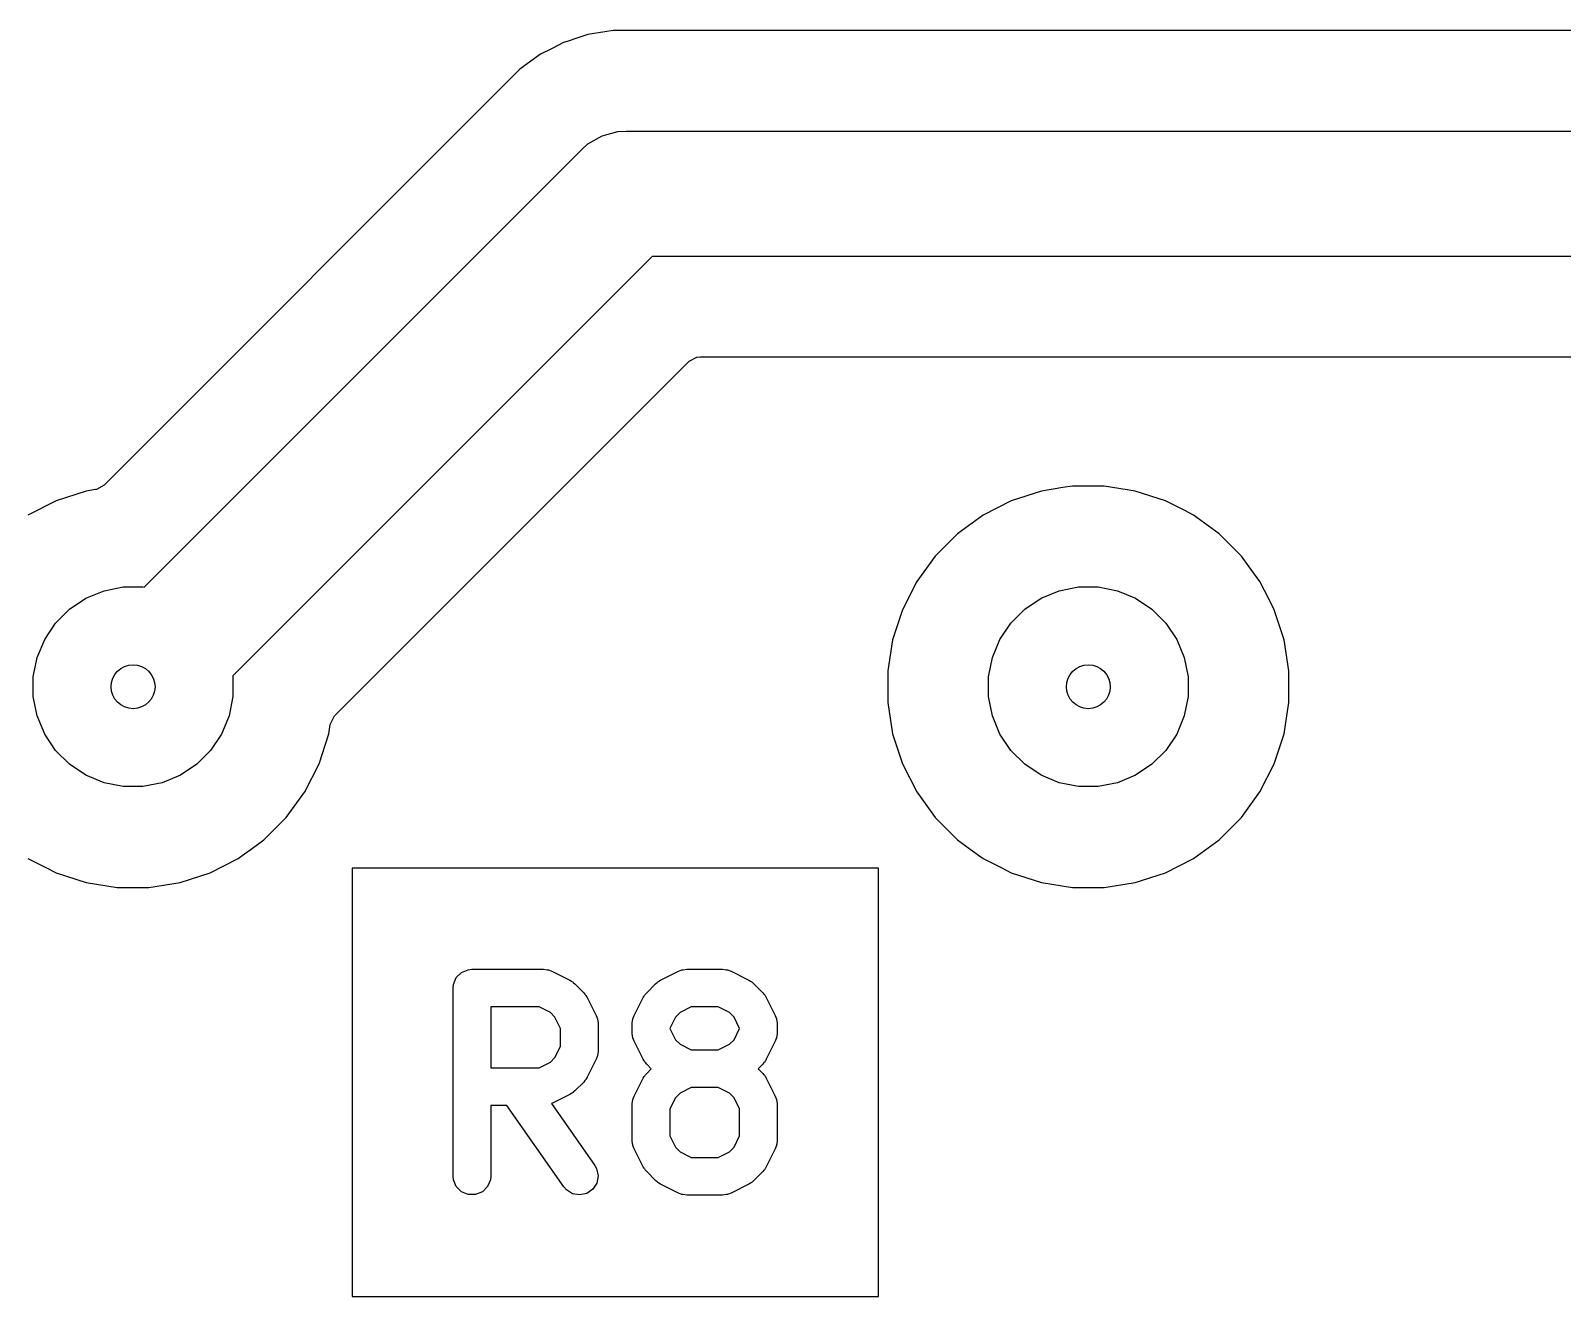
# Model space of a CAD drawing. Extents: x 20 to 124, y -124 to -20.
# Drawn here: x 56.74 to 68.96, y -73.83 to -63.74 of the extents above; entities that cross this region are included whole.
import ezdxf

# ---------------------------------------------------------------- set-up
doc = ezdxf.new("R2010")
doc.units = 0
doc.layers.add('BLACK', color=7, linetype='CONTINUOUS')
doc.layers.add('WHITE', color=7, linetype='CONTINUOUS')

msp = doc.modelspace()

# ---------------------------------------------------------------- linework, layer by layer
at = {"layer": 'BLACK', "linetype": 'CONTINUOUS'}
for p, q in [((61.181663, -63.769223), (61.084323, -63.80085)), ((61.316453, -63.747874), (61.181663, -63.769223)), ((61.383848, -63.7372), (61.316453, -63.747874)), ((61.588552, -63.7372), (61.383848, -63.7372)), ((73.321752, -63.7372), (61.588552, -63.7372)), ((60.895785, -63.878946), (60.804588, -63.925413)), ((60.986974, -63.832482), (60.895784, -63.878945)), ((60.895784, -63.878945), (60.895785, -63.878946)), ((61.031552, -63.817997), (60.986974, -63.832482)), ((61.084323, -63.800851), (61.031552, -63.817997)), ((61.084323, -63.80085), (61.084323, -63.800851)), ((60.804588, -63.925413), (60.638978, -64.045736)), ((60.638978, -64.045736), (57.32249, -67.362223)), ((61.181819, -64.641023), (61.294858, -64.57576)), ((61.294858, -64.57576), (61.420937, -64.541977)), ((61.420937, -64.541977), (61.420952, -64.541977)), ((61.420952, -64.541977), (61.4862, -64.5377)), ((61.4862, -64.5377), (73.2194, -64.5377)), ((57.641178, -68.175615), (61.132647, -64.684147)), ((61.132647, -64.684147), (61.181803, -64.641038)), ((61.181803, -64.641038), (61.181819, -64.641023)), ((61.693306, -65.5377), (58.348284, -68.882721)), ((73.012294, -65.5377), (61.693306, -65.5377)), ((61.988566, -66.374519), (62.049889, -66.341034)), ((62.049889, -66.341034), (62.076247, -66.3382)), ((62.076247, -66.3382), (69.438274, -66.3382)), ((59.519045, -68.844038), (61.988566, -66.374519)), ((57.179117, -67.408909), (56.939518, -67.48676)), ((57.254209, -67.397015), (57.179117, -67.408909)), ((57.261167, -67.395708), (57.254209, -67.397015)), ((57.32249, -67.362223), (57.261167, -67.395708)), ((64.799114, -67.40891), (64.559516, -67.48676)), ((64.971195, -67.381655), (64.799114, -67.40891)), ((65.047938, -67.3695), (64.971195, -67.381655)), ((65.299862, -67.3695), (65.047938, -67.3695)), ((65.482656, -67.398452), (65.299862, -67.3695)), ((65.548685, -67.40891), (65.482656, -67.398452)), ((65.788283, -67.48676), (65.548685, -67.40891)), ((56.939518, -67.48676), (56.715051, -67.601132)), ((64.559516, -67.48676), (64.335051, -67.601132)), ((65.942647, -67.565413), (65.788283, -67.48676)), ((66.012745, -67.60113), (65.942647, -67.565413)), ((64.335051, -67.601132), (64.13125, -67.749201)), ((66.012747, -67.601131), (66.012745, -67.60113)), ((66.012748, -67.601132), (66.012747, -67.601131)), ((66.216549, -67.749201), (66.012748, -67.601132)), ((64.131245, -67.749205), (63.953105, -67.927345)), ((64.13125, -67.749201), (64.131245, -67.749205)), ((66.216554, -67.749205), (66.216549, -67.749201)), ((66.394694, -67.927345), (66.216554, -67.749205)), ((63.953101, -67.92735), (63.805032, -68.131151)), ((63.953105, -67.927345), (63.953101, -67.92735)), ((66.394698, -67.92735), (66.394694, -67.927345)), ((66.456676, -68.012656), (66.394698, -67.92735)), ((66.54277, -68.131155), (66.456676, -68.012656)), ((57.321672, -68.204448), (57.475486, -68.173852)), ((57.475486, -68.173852), (57.632314, -68.173852)), ((57.632314, -68.173852), (57.641178, -68.175615)), ((63.805032, -68.131151), (63.69066, -68.355616)), ((64.941672, -68.204448), (65.095486, -68.173852)), ((65.095486, -68.173852), (65.252314, -68.173852)), ((65.252314, -68.173852), (65.406128, -68.204448)), ((66.615647, -68.274184), (66.54277, -68.131155)), ((57.046385, -68.351592), (57.176783, -68.264463)), ((57.176783, -68.264463), (57.321672, -68.204448)), ((64.666385, -68.351592), (64.796783, -68.264463)), ((64.796783, -68.264463), (64.941672, -68.204448)), ((65.406128, -68.204448), (65.551017, -68.264463)), ((65.551017, -68.264463), (65.681415, -68.351592)), ((66.657139, -68.355616), (66.615647, -68.274184)), ((56.935492, -68.462485), (57.046385, -68.351592)), ((63.69066, -68.355616), (63.61281, -68.595214)), ((64.555492, -68.462485), (64.666385, -68.351592)), ((65.681415, -68.351592), (65.792308, -68.462485)), ((66.657139, -68.355618), (66.657139, -68.355616)), ((66.657141, -68.355621), (66.657139, -68.355618)), ((66.73499, -68.595215), (66.657141, -68.355621)), ((56.848363, -68.592883), (56.935492, -68.462485)), ((64.468363, -68.592883), (64.555492, -68.462485)), ((65.792308, -68.462485), (65.879437, -68.592883)), ((56.788348, -68.737772), (56.848363, -68.592883)), ((63.61281, -68.595214), (63.5734, -68.844038)), ((64.408348, -68.737772), (64.468363, -68.592883)), ((65.879437, -68.592883), (65.939452, -68.737772)), ((66.7744, -68.844038), (66.73499, -68.595215)), ((56.757752, -68.891586), (56.788348, -68.737772)), ((64.377752, -68.891586), (64.408348, -68.737772)), ((65.939452, -68.737772), (65.970048, -68.891586)), ((56.757752, -69.048414), (56.757752, -68.891586)), ((58.348284, -68.882721), (58.350048, -68.891586)), ((58.350048, -68.891586), (58.350048, -69.048414)), ((59.161657, -69.201426), (59.519045, -68.844038)), ((63.5734, -68.844038), (63.5734, -69.095961)), ((64.377752, -69.048414), (64.377752, -68.891586)), ((65.970048, -68.891586), (65.970048, -69.048414)), ((66.7744, -69.095962), (66.7744, -68.844038)), ((56.788348, -69.202228), (56.757752, -69.048414)), ((58.350048, -69.048414), (58.319452, -69.202228)), ((63.5734, -69.095961), (63.61281, -69.344785)), ((64.408348, -69.202228), (64.377752, -69.048414)), ((65.970048, -69.048414), (65.939452, -69.202228)), ((66.73499, -69.344785), (66.7744, -69.095962)), ((56.848363, -69.347117), (56.788348, -69.202228)), ((58.319452, -69.202228), (58.259437, -69.347117)), ((59.11499, -69.344785), (59.126884, -69.269687)), ((59.126884, -69.269687), (59.156811, -69.206557)), ((59.156811, -69.206557), (59.161657, -69.201426)), ((64.468363, -69.347117), (64.408348, -69.202228)), ((65.939452, -69.202228), (65.879437, -69.347117)), ((56.935492, -69.477515), (56.848363, -69.347117)), ((58.259437, -69.347117), (58.172308, -69.477515)), ((59.037141, -69.584379), (59.11499, -69.344785)), ((63.61281, -69.344785), (63.69066, -69.584383)), ((64.555492, -69.477515), (64.468363, -69.347117)), ((65.879437, -69.347117), (65.792308, -69.477515)), ((66.657141, -69.584379), (66.73499, -69.344785)), ((57.046385, -69.588408), (56.935492, -69.477515)), ((58.172308, -69.477515), (58.061415, -69.588408)), ((64.666385, -69.588408), (64.555492, -69.477515)), ((65.792308, -69.477515), (65.681415, -69.588408)), ((57.176783, -69.675537), (57.046385, -69.588408)), ((58.061415, -69.588408), (57.931017, -69.675537)), ((58.92277, -69.808845), (59.037141, -69.584379)), ((63.69066, -69.584383), (63.805032, -69.808848)), ((64.796783, -69.675537), (64.666385, -69.588408)), ((65.681415, -69.588408), (65.551017, -69.675537)), ((66.54277, -69.808845), (66.657141, -69.584379)), ((57.321672, -69.735552), (57.176783, -69.675537)), ((57.475486, -69.766148), (57.321672, -69.735552)), ((57.632314, -69.766148), (57.475486, -69.766148)), ((57.786128, -69.735552), (57.632314, -69.766148)), ((57.931017, -69.675537), (57.786128, -69.735552)), ((64.941672, -69.735552), (64.796783, -69.675537)), ((65.095486, -69.766148), (64.941672, -69.735552)), ((65.252314, -69.766148), (65.095486, -69.766148)), ((65.406128, -69.735552), (65.252314, -69.766148)), ((65.551017, -69.675537), (65.406128, -69.735552)), ((58.774693, -70.012656), (58.92277, -69.808845)), ((63.805032, -69.808848), (63.953101, -70.012649)), ((66.394693, -70.012656), (66.54277, -69.808845)), ((58.596556, -70.190793), (58.774693, -70.012656)), ((63.953101, -70.012649), (63.953105, -70.012654)), ((63.953105, -70.012654), (64.131245, -70.190794)), ((66.216556, -70.190793), (66.394693, -70.012656)), ((58.495214, -70.264423), (58.596549, -70.190798)), ((58.596547, -70.190798), (58.596556, -70.190793)), ((58.596549, -70.190798), (58.596547, -70.190798)), ((64.131245, -70.190794), (64.13125, -70.190798)), ((64.13125, -70.190798), (64.232587, -70.264423)), ((66.012745, -70.33887), (66.216556, -70.190793)), ((56.715055, -70.33887), (56.858084, -70.411747)), ((58.168279, -70.453241), (58.392745, -70.33887)), ((58.392745, -70.33887), (58.441447, -70.303485)), ((58.441447, -70.303485), (58.495214, -70.264423)), ((64.232587, -70.264423), (64.335055, -70.33887)), ((64.335055, -70.33887), (64.478084, -70.411747)), ((65.788279, -70.453241), (66.012745, -70.33887)), ((56.858084, -70.411747), (56.939516, -70.453239)), ((56.939516, -70.453239), (56.939518, -70.453239)), ((56.939518, -70.453239), (56.939521, -70.453241)), ((56.939521, -70.453241), (57.179115, -70.53109)), ((57.928685, -70.53109), (58.168279, -70.453241)), ((63.499697, -70.416103), (59.301257, -70.416103)), ((59.301257, -70.416103), (59.301257, -73.831655)), ((63.499697, -73.831655), (63.499697, -70.416103)), ((64.478084, -70.411747), (64.559516, -70.453239)), ((64.559516, -70.453239), (64.559518, -70.453239)), ((64.559518, -70.453239), (64.559521, -70.453241)), ((64.559521, -70.453241), (64.799115, -70.53109)), ((65.548685, -70.53109), (65.788279, -70.453241)), ((57.179115, -70.53109), (57.427938, -70.5705)), ((57.427938, -70.5705), (57.427939, -70.5705)), ((57.427939, -70.5705), (57.679861, -70.5705)), ((57.679861, -70.5705), (57.679862, -70.5705)), ((57.679862, -70.5705), (57.928685, -70.53109)), ((64.799115, -70.53109), (65.047938, -70.5705)), ((65.047938, -70.5705), (65.047939, -70.5705)), ((65.047939, -70.5705), (65.299861, -70.5705)), ((65.299861, -70.5705), (65.299862, -70.5705)), ((65.299862, -70.5705), (65.548685, -70.53109)), ((60.173421, -71.248608), (60.227493, -71.22621)), ((60.227493, -71.22621), (60.256757, -71.223328)), ((60.256757, -71.223328), (60.828186, -71.223328)), ((60.828186, -71.223328), (60.85745, -71.22621)), ((60.85745, -71.22621), (60.86243, -71.228273)), ((60.86243, -71.228273), (60.867805, -71.228655)), ((60.867805, -71.228655), (60.895268, -71.239164)), ((61.90396, -71.239164), (61.931424, -71.228655)), ((61.931424, -71.228655), (61.936798, -71.228273)), ((61.936798, -71.228273), (61.941779, -71.22621)), ((61.941779, -71.22621), (61.971043, -71.223328)), ((61.971043, -71.223328), (62.256757, -71.223328)), ((62.256757, -71.223328), (62.286021, -71.22621)), ((62.286021, -71.22621), (62.290998, -71.228271)), ((62.290998, -71.228271), (62.296376, -71.228654)), ((62.296376, -71.228654), (62.323839, -71.239164)), ((60.106757, -71.373328), (60.109639, -71.344064)), ((60.109639, -71.344064), (60.132037, -71.289992)), ((60.132037, -71.289992), (60.173421, -71.248608)), ((60.895268, -71.239164), (61.038125, -71.310593)), ((61.038125, -71.310593), (61.05072, -71.318521)), ((61.05072, -71.318521), (61.054377, -71.320036)), ((61.054377, -71.320036), (61.058494, -71.323415)), ((61.058494, -71.323415), (61.063011, -71.326258)), ((61.063011, -71.326258), (61.065608, -71.329252)), ((61.065608, -71.329252), (61.077108, -71.33869)), ((61.077108, -71.33869), (61.148537, -71.410118)), ((61.650692, -71.410118), (61.722121, -71.33869)), ((61.722121, -71.33869), (61.733621, -71.329251)), ((61.733621, -71.329251), (61.736218, -71.326258)), ((61.736218, -71.326258), (61.74073, -71.323417)), ((61.74073, -71.323417), (61.744851, -71.320036)), ((61.744851, -71.320036), (61.74851, -71.31852)), ((61.74851, -71.31852), (61.761104, -71.310593)), ((61.761104, -71.310593), (61.90396, -71.239164)), ((62.323839, -71.239164), (62.466697, -71.310593)), ((62.466697, -71.310593), (62.47929, -71.31852)), ((62.47929, -71.31852), (62.48295, -71.320036)), ((62.48295, -71.320036), (62.487069, -71.323417)), ((62.487069, -71.323417), (62.491583, -71.326258)), ((62.491583, -71.326258), (62.494179, -71.329251)), ((62.494179, -71.329251), (62.505681, -71.338691)), ((62.505681, -71.338691), (62.577109, -71.410119)), ((60.106757, -72.873328), (60.106757, -71.373328)), ((61.148537, -71.410118), (61.157979, -71.421623)), ((61.157979, -71.421623), (61.160971, -71.424218)), ((61.160971, -71.424218), (61.16381, -71.428728)), ((61.16381, -71.428728), (61.167192, -71.432849)), ((61.167192, -71.432849), (61.168707, -71.436508)), ((61.168707, -71.436508), (61.176636, -71.449103)), ((61.176636, -71.449103), (61.248064, -71.591961)), ((61.551165, -71.59196), (61.622593, -71.449103)), ((61.622593, -71.449103), (61.630521, -71.436507)), ((61.630521, -71.436507), (61.632037, -71.432849)), ((61.632037, -71.432849), (61.635416, -71.428731)), ((61.635416, -71.428731), (61.638258, -71.424217)), ((61.638258, -71.424217), (61.641252, -71.42162)), ((61.641252, -71.42162), (61.650692, -71.410118)), ((62.577109, -71.410119), (62.586549, -71.421621)), ((62.586549, -71.421621), (62.589542, -71.424217)), ((62.589542, -71.424217), (62.59238, -71.428726)), ((62.59238, -71.428726), (62.595764, -71.432849)), ((62.595764, -71.432849), (62.59728, -71.436511)), ((62.59728, -71.436511), (62.605207, -71.449103)), ((62.605207, -71.449103), (62.676636, -71.591959)), ((60.792776, -71.523328), (60.406757, -71.523328)), ((60.406757, -71.523328), (60.406757, -72.009042)), ((60.88219, -71.568035), (60.792776, -71.523328)), ((60.919194, -71.605039), (60.88219, -71.568035)), ((61.248064, -71.591961), (61.258574, -71.619424)), ((61.540655, -71.619424), (61.551165, -71.59196)), ((61.917039, -71.568035), (61.880034, -71.60504)), ((62.006453, -71.523328), (61.917039, -71.568035)), ((62.221347, -71.523328), (62.006453, -71.523328)), ((62.310761, -71.568035), (62.221347, -71.523328)), ((62.347765, -71.605039), (62.310761, -71.568035)), ((62.676636, -71.591959), (62.687145, -71.619423)), ((60.9639, -71.694451), (60.919194, -71.605039)), ((60.9639, -71.837918), (60.9639, -71.694451)), ((61.258574, -71.619424), (61.258955, -71.624799)), ((61.258955, -71.624799), (61.261018, -71.629778)), ((61.261018, -71.629778), (61.2639, -71.659042)), ((61.2639, -71.659042), (61.2639, -71.873328)), ((61.535329, -71.659042), (61.538211, -71.629778)), ((61.535329, -71.730471), (61.535329, -71.659042)), ((61.538211, -71.629778), (61.540273, -71.624799)), ((61.540273, -71.624799), (61.540655, -71.619424)), ((61.880034, -71.60504), (61.835329, -71.694451)), ((61.835329, -71.694451), (61.835329, -71.695061)), ((61.835329, -71.695061), (61.880034, -71.784473)), ((62.347764, -71.784474), (62.392472, -71.69506)), ((62.392472, -71.694452), (62.347765, -71.605039)), ((62.392472, -71.69506), (62.392472, -71.694452)), ((62.687145, -71.619423), (62.687526, -71.624797)), ((62.687526, -71.624797), (62.68959, -71.629778)), ((62.68959, -71.629778), (62.692472, -71.659042)), ((62.692472, -71.659042), (62.692472, -71.730471)), ((60.919193, -71.927331), (60.9639, -71.837918)), ((61.538211, -71.759735), (61.535329, -71.730471)), ((61.540273, -71.764713), (61.538211, -71.759735)), ((61.540655, -71.770089), (61.540273, -71.764713)), ((61.551165, -71.797553), (61.540655, -71.770089)), ((61.622593, -71.94041), (61.551165, -71.797553)), ((61.880034, -71.784473), (61.917039, -71.821478)), ((61.917039, -71.821478), (62.006453, -71.866185)), ((62.221348, -71.866185), (62.310761, -71.821478)), ((62.310761, -71.821478), (62.347764, -71.784474)), ((62.676636, -71.797554), (62.605207, -71.94041)), ((62.687145, -71.77009), (62.676636, -71.797554)), ((62.687526, -71.764715), (62.687145, -71.77009)), ((62.68959, -71.759735), (62.687526, -71.764715)), ((62.692472, -71.730471), (62.68959, -71.759735)), ((60.792776, -72.009042), (60.882188, -71.964336)), ((60.882188, -71.964336), (60.919193, -71.927331)), ((61.248064, -71.940409), (61.176636, -72.083267)), ((61.258574, -71.912946), (61.248064, -71.940409)), ((61.258955, -71.90757), (61.258574, -71.912946)), ((61.261018, -71.902592), (61.258955, -71.90757)), ((61.2639, -71.873328), (61.261018, -71.902592)), ((61.63052, -71.953003), (61.622593, -71.94041)), ((61.632036, -71.956663), (61.63052, -71.953003)), ((61.635417, -71.960782), (61.632036, -71.956663)), ((61.638258, -71.965296), (61.635417, -71.960782)), ((61.641251, -71.967892), (61.638258, -71.965296)), ((61.650691, -71.979394), (61.641251, -71.967892)), ((62.006453, -71.866185), (62.221348, -71.866185)), ((62.586548, -71.967892), (62.57711, -71.979393)), ((62.589542, -71.965296), (62.586548, -71.967892)), ((62.592382, -71.960783), (62.589542, -71.965296)), ((62.595764, -71.956663), (62.592382, -71.960783)), ((62.597279, -71.953003), (62.595764, -71.956663)), ((62.605207, -71.94041), (62.597279, -71.953003)), ((60.406757, -72.009042), (60.792776, -72.009042)), ((61.176636, -72.083267), (61.168709, -72.095858)), ((61.551165, -72.234819), (61.622593, -72.09196)), ((61.622593, -72.09196), (61.630521, -72.079365)), ((61.630521, -72.079365), (61.632037, -72.075706)), ((61.632037, -72.075706), (61.635418, -72.071585)), ((61.635418, -72.071585), (61.638258, -72.067075)), ((61.638258, -72.067075), (61.641249, -72.06448)), ((61.641249, -72.06448), (61.650692, -72.052975)), ((61.687482, -72.016185), (61.650691, -71.979394)), ((61.650692, -72.052975), (61.687482, -72.016185)), ((62.57711, -71.979393), (62.540318, -72.016185)), ((62.540318, -72.016185), (62.577109, -72.052976)), ((62.577109, -72.052976), (62.586549, -72.064478)), ((62.586549, -72.064478), (62.589542, -72.067074)), ((62.589542, -72.067074), (62.59238, -72.071583)), ((62.59238, -72.071583), (62.595764, -72.075706)), ((62.595764, -72.075706), (62.59728, -72.079368)), ((62.59728, -72.079368), (62.605207, -72.09196)), ((62.605207, -72.09196), (62.676636, -72.234818)), ((61.050718, -72.21385), (61.038125, -72.221778)), ((61.054378, -72.212335), (61.050718, -72.21385)), ((61.058497, -72.208953), (61.054378, -72.212335)), ((61.063011, -72.206113), (61.058497, -72.208953)), ((61.065607, -72.203119), (61.063011, -72.206113)), ((61.077109, -72.19368), (61.065607, -72.203119)), ((61.148538, -72.122251), (61.077109, -72.19368)), ((61.157979, -72.110746), (61.148538, -72.122251)), ((61.160971, -72.108152), (61.157979, -72.110746)), ((61.163809, -72.103642), (61.160971, -72.108152)), ((61.167193, -72.09952), (61.163809, -72.103642)), ((61.168709, -72.095858), (61.167193, -72.09952)), ((61.917039, -72.210892), (61.880035, -72.247895)), ((62.006453, -72.166185), (61.917039, -72.210892)), ((62.221347, -72.166185), (62.006453, -72.166185)), ((62.310761, -72.210892), (62.221347, -72.166185)), ((62.347765, -72.247896), (62.310761, -72.210892)), ((60.535802, -72.309042), (60.406757, -72.309042)), ((60.406757, -72.309042), (60.406757, -72.873328)), ((60.991015, -72.959347), (60.535802, -72.309042)), ((60.895268, -72.293206), (60.891833, -72.29452)), ((60.891833, -72.29452), (61.236785, -72.787309)), ((61.038125, -72.221778), (60.895268, -72.293206)), ((61.535329, -72.3019), (61.538211, -72.272636)), ((61.535329, -72.587614), (61.535329, -72.3019)), ((61.538211, -72.272636), (61.540273, -72.267657)), ((61.540273, -72.267657), (61.540655, -72.262282)), ((61.540655, -72.262282), (61.551165, -72.234819)), ((61.880035, -72.247895), (61.835329, -72.337309)), ((62.392472, -72.33731), (62.347765, -72.247896)), ((62.676636, -72.234818), (62.687146, -72.262281)), ((62.687146, -72.262281), (62.687528, -72.267658)), ((62.687528, -72.267658), (62.68959, -72.272636)), ((62.68959, -72.272636), (62.692472, -72.3019)), ((62.692472, -72.3019), (62.692472, -72.587614)), ((61.835329, -72.337309), (61.835329, -72.552204)), ((62.392472, -72.552203), (62.392472, -72.33731)), ((61.835329, -72.552204), (61.880034, -72.641616)), ((62.347764, -72.641617), (62.392472, -72.552203)), ((61.538211, -72.616878), (61.535329, -72.587614)), ((61.540273, -72.621856), (61.538211, -72.616878)), ((61.540655, -72.627232), (61.540273, -72.621856)), ((61.551165, -72.654696), (61.540655, -72.627232)), ((61.622593, -72.797553), (61.551165, -72.654696)), ((61.880034, -72.641616), (61.917039, -72.678621)), ((61.917039, -72.678621), (62.006453, -72.723328)), ((62.221348, -72.723328), (62.310761, -72.678621)), ((62.310761, -72.678621), (62.347764, -72.641617)), ((62.676636, -72.654697), (62.605207, -72.797553)), ((62.687145, -72.627233), (62.676636, -72.654697)), ((62.687526, -72.621858), (62.687145, -72.627233)), ((62.68959, -72.616878), (62.687526, -72.621858)), ((62.692472, -72.587614), (62.68959, -72.616878)), ((61.236785, -72.787309), (61.251206, -72.812935)), ((61.251206, -72.812935), (61.263865, -72.870077)), ((61.63052, -72.810146), (61.622593, -72.797553)), ((61.632036, -72.813806), (61.63052, -72.810146)), ((61.635417, -72.817925), (61.632036, -72.813806)), ((61.638258, -72.822439), (61.635417, -72.817925)), ((61.641251, -72.825035), (61.638258, -72.822439)), ((61.650691, -72.836537), (61.641251, -72.825035)), ((62.006453, -72.723328), (62.221348, -72.723328)), ((62.586548, -72.825035), (62.57711, -72.836536)), ((62.589542, -72.822439), (62.586548, -72.825035)), ((62.592382, -72.817926), (62.589542, -72.822439)), ((62.595764, -72.813806), (62.592382, -72.817926)), ((62.597279, -72.810146), (62.595764, -72.813806)), ((62.605207, -72.797553), (62.597279, -72.810146)), ((60.109639, -72.902592), (60.106757, -72.873328)), ((60.132037, -72.956664), (60.109639, -72.902592)), ((60.403875, -72.902592), (60.381477, -72.956664)), ((60.406757, -72.873328), (60.403875, -72.902592)), ((61.253694, -72.927713), (61.222241, -72.97707)), ((61.263865, -72.870077), (61.253694, -72.927713)), ((61.72212, -72.907966), (61.650691, -72.836537)), ((61.733624, -72.917407), (61.72212, -72.907966)), ((61.736219, -72.920399), (61.733624, -72.917407)), ((61.740728, -72.923237), (61.736219, -72.920399)), ((61.744851, -72.926621), (61.740728, -72.923237)), ((61.748512, -72.928137), (61.744851, -72.926621)), ((61.761104, -72.936064), (61.748512, -72.928137)), ((61.903962, -73.007492), (61.761104, -72.936064)), ((62.466697, -72.936064), (62.323838, -73.007492)), ((62.479291, -72.928135), (62.466697, -72.936064)), ((62.482951, -72.92662), (62.479291, -72.928135)), ((62.487071, -72.923238), (62.482951, -72.92662)), ((62.491582, -72.920399), (62.487071, -72.923238)), ((62.494176, -72.917407), (62.491582, -72.920399)), ((62.505682, -72.907965), (62.494176, -72.917407)), ((62.57711, -72.836536), (62.505682, -72.907965)), ((60.173421, -72.998048), (60.132037, -72.956664)), ((60.227493, -73.020446), (60.173421, -72.998048)), ((60.286021, -73.020446), (60.227493, -73.020446)), ((60.340093, -72.998048), (60.286021, -73.020446)), ((60.381477, -72.956664), (60.340093, -72.998048)), ((61.010158, -72.981669), (60.991015, -72.959347)), ((61.059515, -73.013122), (61.010158, -72.981669)), ((61.117151, -73.023293), (61.059515, -73.013122)), ((61.174293, -73.010634), (61.117151, -73.023293)), ((61.222241, -72.97707), (61.174293, -73.010634)), ((61.931425, -73.018002), (61.903962, -73.007492)), ((61.9368, -73.018383), (61.931425, -73.018002)), ((61.941779, -73.020446), (61.9368, -73.018383)), ((61.971043, -73.023328), (61.941779, -73.020446)), ((62.256757, -73.023328), (61.971043, -73.023328)), ((62.286021, -73.020446), (62.256757, -73.023328)), ((62.290999, -73.018383), (62.286021, -73.020446)), ((62.296375, -73.018002), (62.290999, -73.018383)), ((62.323838, -73.007492), (62.296375, -73.018002)), ((59.301257, -73.831655), (63.499697, -73.831655))]:
    msp.add_line(p, q, dxfattribs=at)
at = {"layer": 'BLACK'}
for centre in [(57.5539, -68.97), (65.1739, -68.97)]:
    msp.add_circle(centre, 0.175, dxfattribs=at)
at = {"layer": 'WHITE'}
for centre in [(57.5539, -68.97), (65.1739, -68.97)]:
    msp.add_circle(centre, 0.175, dxfattribs=at)

doc.saveas('drawing.dxf')
